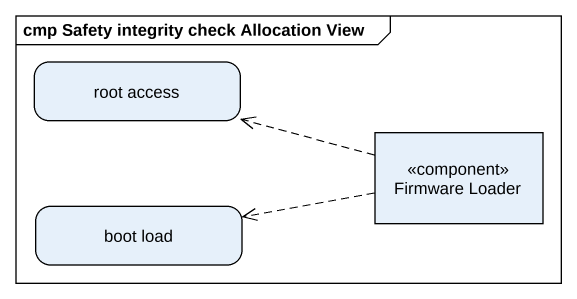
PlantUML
@startuml
mainframe cmp Safety integrity check Allocation View
hide empty description
state "root access" as root_access
state "Firmware Loader" as Firmware_Loader <<component>>
state "boot load" as boot_load
Firmware_Loader -left[dashed]-> root_access
Firmware_Loader -left[dashed]-> boot_load
@enduml
